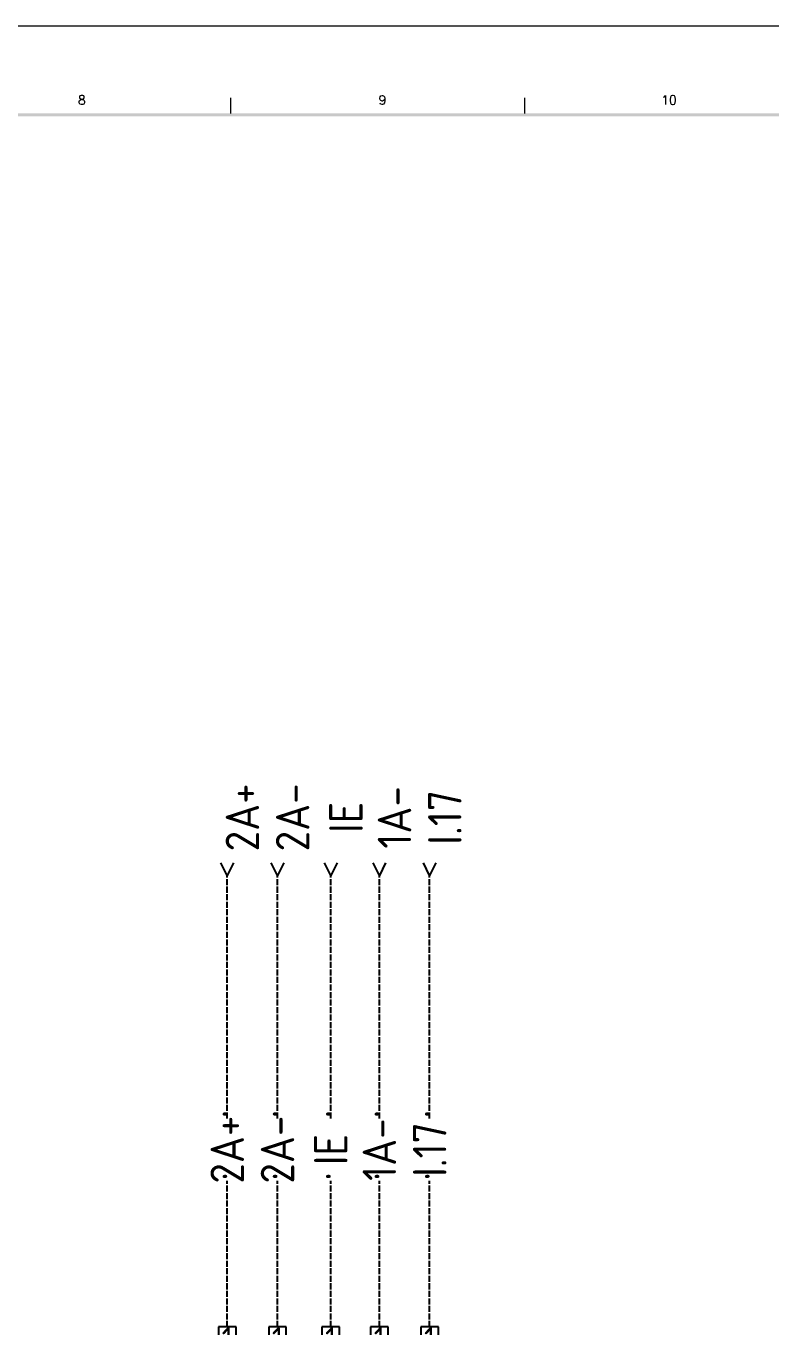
# Model space of a CAD drawing. Header units: millimetres. Extents: x 67033 to 212947, y 35102 to 335921.
# Drawn here: x 71582 to 73066, y 152131 to 154724 of the extents above; entities that cross this region are included whole.
import ezdxf
from ezdxf.enums import TextEntityAlignment as Align

# ---------------------------------------------------------------- set-up
doc = ezdxf.new("R2010")
doc.units = ezdxf.units.MM
doc.linetypes.add('ACAD_ISO02W100', pattern=[15, 12, -3])
for name, color, linetype in [('BORDER', 7, 'Continuous'), ('DESC', 1, 'Continuous'), ('MISC', 2, 'Continuous'), ('RED_2.5mm^2', 1, 'Continuous'), ('SYMS', 7, 'Continuous'), ('TAGS', 51, 'Continuous'), ('TERMS', 4, 'Continuous')]:
    doc.layers.add(name, color=color, linetype=linetype)
doc.styles.add('ROMANS', font='romans.shx', dxfattribs={"height": 0.3})
doc.styles.add('WD_IEC', font='isocp2.shx', dxfattribs={"width": 0.9, "height": 4})

# ---------------------------------------------------------------- blocks, each defined once
blk = doc.blocks.new('VSP1001')
for p, q in [((1.750000000000001, 5), (-1.75, 5)), ((-1.75, 5), (-1.750000000000001, -5)), ((1.75, -4.999999999999999), (1.750000000000001, 5)), ((1.75, -3.751203991528285e-16), (-1.75, -6.896881069723413e-17)), ((-1.750000000000001, -5), (1.75, -5))]:
    blk.add_line(p, q)
at = {"linetype": 'Continuous', "style": 'WD_IEC', "width": 0.9, "flags": 8}
blk.add_attdef('TERMDESC01', (-0.9999999999999997, 6), '', height=2, rotation=90, dxfattribs=at)
blk.add_attdef('X2WIRE01', text='', height=2, rotation=90, dxfattribs=at).set_placement((1, 6), align=Align.TOP_LEFT)
at = {"style": 'WD_IEC'}
for tag, p in [('INST', (-4, 5)), ('LOC', (-4, 2)), ('TAG1', (-4, -1)), ('DESC1', (-4, -4.100000000000023)), ('DESC2', (-4, -7.850000000000023)), ('DESC3', (-4, -11.60000000000002))]:
    blk.add_attdef(tag, text='', height=2.5, dxfattribs=at).set_placement(p, align=Align.RIGHT)
at = {"style": 'WD_IEC', "width": 0.9, "flags": 1}
for tag, p in [('X2TERM01', (0, 5)), ('ACE_FLAG', (-0.5, 4.5)), ('CAT', (-0.9562383609153038, 0.4782541102764668)), ('MFG', (-0.8792808014414852, 1.653432415145346)), ('ASSYCODE', (-1.033195986683207, -0.5781205251300108)), ('FAMILY', (-1.033195986683208, -1.655421944573277)), ('X8TERM02', (0, -5))]:
    blk.add_attdef(tag, p, '', height=0.25, dxfattribs=at)
at = {"style": 'WD_IEC'}
for tag, p in [('TERM01', (0, 2.5)), ('TERM02', (0, -2.5))]:
    blk.add_attdef(tag, text='', height=2, dxfattribs=at).set_placement(p, align=Align.MIDDLE_CENTER)
at = {"linetype": 'Continuous', "style": 'WD_IEC', "width": 0.9, "flags": 8}
blk.add_attdef('TERMDESC02', text='', height=2, rotation=90, dxfattribs=at).set_placement((-1.000000000000001, -6), align=Align.RIGHT)
blk.add_attdef('X8WIRE02', text='', height=2, rotation=90, dxfattribs=at).set_placement((0.9999999999999989, -6), align=Align.TOP_RIGHT)
blk = doc.blocks.new('VT0_LGENERIC')
at = {"style": 'WD_IEC'}
blk.add_attdef('COLOR', text='', height=2.5, rotation=90, dxfattribs=at).set_placement((0, 0), align=Align.MIDDLE_CENTER)
at = {"style": 'WD_IEC', "flags": 1}
for tag, p in [('X2TERM01', (0, 4)), ('X8TERM01', (0, -4))]:
    blk.add_attdef(tag, p, '', height=0.16, rotation=90, dxfattribs=at)
at = {"style": 'WD_IEC'}
for tag, p in [('X2_TINY_DOT_DONT_REMOVE', (0, 4)), ('X8_TINY_DOT_DONT_REMOVE', (0, -4))]:
    blk.add_attdef(tag, p, '', height=0.0001, rotation=90, dxfattribs=at)
blk = doc.blocks.new('HA1X2Y')
blk.add_lwpolyline([(1.25, 2.5), (0, 0), (-1.25, 2.5)])
at = {"style": 'WD_IEC', "flags": 8}
for tag, p in [('DESC1', (2.842170943040401e-14, 7.600000000000136)), ('DESC2', (2.842170943040401e-14, 3.750000000000114))]:
    blk.add_attdef(tag, text='', height=2.5, dxfattribs=at).set_placement(p, align=Align.CENTER)
at = {"style": 'WD_IEC', "flags": 1}
blk.add_attdef('X8TERM01', (2.842170943040401e-14, 5.684341886080801e-14), '', height=0.32, dxfattribs=at)

msp = doc.modelspace()

# ---------------------------------------------------------------- linework, layer by layer
at = {"layer": 'BORDER', "linetype": 'Continuous', "lineweight": 9}
for p, q in [((71989.74118012843, 154580.8483209099), (71989.74118012843, 154549.5625256406)), ((72575.232491597, 154580.8483209099), (72575.232491597, 154549.5625256406))]:
    msp.add_line(p, q, dxfattribs=at)
msp.add_lwpolyline([(67033.17732960463, 149414.2227021493), (74550.70699288779, 149414.2227021493), (74550.70699288779, 154723.8690992839), (67033.17732960463, 154723.8690992839)], close=True, dxfattribs=at)
at = {"layer": 'BORDER', "lineweight": 9}
msp.add_trace([(74366.12080079882, 154543.7523065191), (74372.3779598527, 154550.009465573), (67307.15150817734, 154543.7523065191), (67300.9166956137, 154550.009465573)], dxfattribs=at)
at = {"layer": 'RED_2.5mm^2', "linetype": 'ACAD_ISO02W100'}
for p, q in [((71983.062593529, 152546.4341654053), (71983.062593529, 153030.6310556382)), ((72083.1860707397, 152546.4341654053), (72083.1860707397, 153030.6310556382)), ((72286.14580569838, 152546.4341654053), (72286.14580569838, 153030.6310556382)), ((72386.2692829091, 152546.4341654053), (72386.2692829091, 153030.6310556382)), ((71983.062593529, 152130.7718797781), (71983.062593529, 152422.114181202)), ((72083.1860707397, 152130.7718797781), (72083.1860707397, 152422.114181202)), ((72286.14580569838, 152130.7718797781), (72286.14580569838, 152422.114181202)), ((72386.2692829091, 152130.7718797781), (72386.2692829091, 152422.114181202))]:
    msp.add_line(p, q, dxfattribs=at)
at = {"layer": 'RED_2.5mm^2', "color": 2, "linetype": 'ACAD_ISO02W100'}
for p, q in [((72189.2527647457, 152546.4341654053), (72189.2527647457, 153030.6310556382)), ((72189.2527647457, 152130.7718797781), (72189.2527647457, 152422.114181202))]:
    msp.add_line(p, q, dxfattribs=at)

# ---------------------------------------------------------------- block references
at = {"layer": 'SYMS', "linetype": 'ACAD_ISO02W100'}
ref = msp.add_blockref('HA1X2Y', (71983.062593529, 153030.6310556382), dxfattribs=dict(at, xscale=10.01234772107148, yscale=10.01234772107148, zscale=10.01234772107148))
ref.add_attrib('DESC1', '2A+', dxfattribs={"layer": 'DESC', "height": 66.7489848071432, "rotation": 90, "style": 'WD_IEC', "flags": 8}).set_placement((72046.62395915005, 153146.493963077), align=Align.CENTER)
ref = msp.add_blockref('HA1X2Y', (72083.1860707397, 153030.6310556382), dxfattribs=dict(at, xscale=10.01234772107148, yscale=10.01234772107148, zscale=10.01234772107148))
ref.add_attrib('DESC1', '2A-', dxfattribs={"layer": 'DESC', "height": 66.7489848071432, "rotation": 90, "style": 'WD_IEC', "flags": 8}).set_placement((72146.74743636078, 153146.493963077), align=Align.CENTER)
ref = msp.add_blockref('HA1X2Y', (72286.14580569838, 153030.6310556382), dxfattribs=dict(at, xscale=10.01234772107148, yscale=10.01234772107148, zscale=10.01234772107148))
ref.add_attrib('DESC1', '1A-', dxfattribs={"layer": 'DESC', "height": 66.7489848071432, "rotation": 90, "style": 'WD_IEC', "flags": 8}).set_placement((72349.70717131945, 153146.493963077), align=Align.CENTER)
ref = msp.add_blockref('HA1X2Y', (72386.2692829091, 153030.6310556382), dxfattribs=dict(at, xscale=10.01234772107148, yscale=10.01234772107148, zscale=10.01234772107148))
ref.add_attrib('DESC1', 'I.17', dxfattribs={"layer": 'DESC', "height": 66.7489848071432, "rotation": 90, "style": 'WD_IEC', "flags": 8}).set_placement((72449.83064853017, 153146.493963077), align=Align.CENTER)
ref = msp.add_blockref('HA1X2Y', (72189.2527647457, 153030.6310556382), dxfattribs=dict(at, xscale=10.01234772107148, yscale=10.01234772107148, zscale=10.01234772107148))
ref.add_attrib('DESC1', 'IE', dxfattribs={"layer": 'DESC', "height": 66.7489848071432, "rotation": 90, "style": 'WD_IEC', "flags": 8}).set_placement((72252.81413036677, 153146.493963077), align=Align.CENTER)
ref = msp.add_blockref('VT0_LGENERIC', (71983.062593529, 152484.2741733036), dxfattribs=dict(at, xscale=10.01234772107148, yscale=10.01234772107148, zscale=10.01234772107148))
ref.add_attrib('X8_TINY_DOT_DONT_REMOVE', '.', (71983.0625935487, 152422.1141812188), dxfattribs={"layer": 'MISC', "height": 66.7489848071432, "rotation": 90, "style": 'WD_IEC'})
ref.add_attrib('X2_TINY_DOT_DONT_REMOVE', '.', (71983.0625935487, 152546.4341654174), dxfattribs={"layer": 'MISC', "height": 66.7489848071432, "rotation": 90, "style": 'WD_IEC'})
ref.add_attrib('COLOR', '2A+', dxfattribs={"layer": 'MISC', "height": 66.7489848071432, "rotation": 90, "style": 'WD_IEC'}).set_placement((71983.062593529, 152484.2741733036), align=Align.MIDDLE_CENTER)
ref = msp.add_blockref('VT0_LGENERIC', (72083.1860707397, 152484.2741733036), dxfattribs=dict(at, xscale=10.01234772107148, yscale=10.01234772107148, zscale=10.01234772107148))
ref.add_attrib('X8_TINY_DOT_DONT_REMOVE', '.', (72083.18607075943, 152422.1141812188), dxfattribs={"layer": 'MISC', "height": 66.7489848071432, "rotation": 90, "style": 'WD_IEC'})
ref.add_attrib('X2_TINY_DOT_DONT_REMOVE', '.', (72083.18607075943, 152546.4341654174), dxfattribs={"layer": 'MISC', "height": 66.7489848071432, "rotation": 90, "style": 'WD_IEC'})
ref.add_attrib('COLOR', '2A-', dxfattribs={"layer": 'MISC', "height": 66.7489848071432, "rotation": 90, "style": 'WD_IEC'}).set_placement((72083.1860707397, 152484.2741733036), align=Align.MIDDLE_CENTER)
ref = msp.add_blockref('VT0_LGENERIC', (72189.2527647457, 152484.2741733036), dxfattribs=dict(at, xscale=10.01234772107148, yscale=10.01234772107148, zscale=10.01234772107148))
ref.add_attrib('X8_TINY_DOT_DONT_REMOVE', '.', (72189.25276476542, 152422.1141812188), dxfattribs={"layer": 'MISC', "height": 66.7489848071432, "rotation": 90, "style": 'WD_IEC'})
ref.add_attrib('X2_TINY_DOT_DONT_REMOVE', '.', (72189.25276476542, 152546.4341654174), dxfattribs={"layer": 'MISC', "height": 66.7489848071432, "rotation": 90, "style": 'WD_IEC'})
ref.add_attrib('COLOR', 'IE', dxfattribs={"layer": 'MISC', "height": 66.7489848071432, "rotation": 90, "style": 'WD_IEC'}).set_placement((72189.2527647457, 152484.2741733036), align=Align.MIDDLE_CENTER)
ref = msp.add_blockref('VT0_LGENERIC', (72286.14580569838, 152484.2741733036), dxfattribs=dict(at, xscale=10.01234772107148, yscale=10.01234772107148, zscale=10.01234772107148))
ref.add_attrib('X8_TINY_DOT_DONT_REMOVE', '.', (72286.1458057181, 152422.1141812188), dxfattribs={"layer": 'MISC', "height": 66.7489848071432, "rotation": 90, "style": 'WD_IEC'})
ref.add_attrib('X2_TINY_DOT_DONT_REMOVE', '.', (72286.1458057181, 152546.4341654174), dxfattribs={"layer": 'MISC', "height": 66.7489848071432, "rotation": 90, "style": 'WD_IEC'})
ref.add_attrib('COLOR', '1A-', dxfattribs={"layer": 'MISC', "height": 66.7489848071432, "rotation": 90, "style": 'WD_IEC'}).set_placement((72286.14580569838, 152484.2741733036), align=Align.MIDDLE_CENTER)
ref = msp.add_blockref('VT0_LGENERIC', (72386.2692829091, 152484.2741733036), dxfattribs=dict(at, xscale=10.01234772107148, yscale=10.01234772107148, zscale=10.01234772107148))
ref.add_attrib('X8_TINY_DOT_DONT_REMOVE', '.', (72386.26928292881, 152422.1141812188), dxfattribs={"layer": 'MISC', "height": 66.7489848071432, "rotation": 90, "style": 'WD_IEC'})
ref.add_attrib('X2_TINY_DOT_DONT_REMOVE', '.', (72386.26928292881, 152546.4341654174), dxfattribs={"layer": 'MISC', "height": 66.7489848071432, "rotation": 90, "style": 'WD_IEC'})
ref.add_attrib('COLOR', 'I.17', dxfattribs={"layer": 'MISC', "height": 66.7489848071432, "rotation": 90, "style": 'WD_IEC'}).set_placement((72386.2692829091, 152484.2741733036), align=Align.MIDDLE_CENTER)
ref = msp.add_blockref('VSP1001', (71983.062593529, 152080.7101411727), dxfattribs=dict(at, xscale=10.01234772107148, yscale=10.01234772107148, zscale=10.01234772107148))
ref.add_attrib('TAG1', '-TB1', dxfattribs={"layer": 'TAGS', "height": 50.0617386053574, "rotation": 90, "style": 'WD_IEC'}).set_placement((71960.14067198915, 152070.6977934516), align=Align.RIGHT)
ref.add_attrib('TERM01', '1', dxfattribs={"layer": 'TERMS', "height": 50.0617386053574, "style": 'WD_IEC'}).set_placement((71983.062593529, 152105.7410104754), align=Align.MIDDLE_CENTER)
ref.add_attrib('TERM02', '2', dxfattribs={"layer": 'TERMS', "height": 50.0617386053574, "style": 'WD_IEC'}).set_placement((71983.062593529, 152055.67927187), align=Align.MIDDLE_CENTER)
ref = msp.add_blockref('VSP1001', (72083.1860707397, 152080.7101411727), dxfattribs=dict(at, xscale=10.01234772107148, yscale=10.01234772107148, zscale=10.01234772107148))
ref.add_attrib('TAG1', '-TB1', dxfattribs={"layer": 'TAGS', "height": 50.0617386053574, "rotation": 90, "style": 'WD_IEC'}).set_placement((72060.26414919985, 152070.6977934516), align=Align.RIGHT)
ref.add_attrib('TERM01', '1', dxfattribs={"layer": 'TERMS', "height": 50.0617386053574, "style": 'WD_IEC'}).set_placement((72083.1860707397, 152105.7410104754), align=Align.MIDDLE_CENTER)
ref.add_attrib('TERM02', '2', dxfattribs={"layer": 'TERMS', "height": 50.0617386053574, "style": 'WD_IEC'}).set_placement((72083.1860707397, 152055.67927187), align=Align.MIDDLE_CENTER)
ref = msp.add_blockref('VSP1001', (72189.2527647457, 152080.7101411727), dxfattribs=dict(at, xscale=10.01234772107148, yscale=10.01234772107148, zscale=10.01234772107148))
ref.add_attrib('TAG1', '-TB1', dxfattribs={"layer": 'TAGS', "height": 50.0617386053574, "rotation": 90, "style": 'WD_IEC'}).set_placement((72166.33084320585, 152070.6977934516), align=Align.RIGHT)
ref.add_attrib('TERM01', '1', dxfattribs={"layer": 'TERMS', "height": 50.0617386053574, "style": 'WD_IEC'}).set_placement((72189.2527647457, 152105.7410104754), align=Align.MIDDLE_CENTER)
ref.add_attrib('TERM02', '2', dxfattribs={"layer": 'TERMS', "height": 50.0617386053574, "style": 'WD_IEC'}).set_placement((72189.2527647457, 152055.67927187), align=Align.MIDDLE_CENTER)
ref = msp.add_blockref('VSP1001', (72286.14580569838, 152080.7101411727), dxfattribs=dict(at, xscale=10.01234772107148, yscale=10.01234772107148, zscale=10.01234772107148))
ref.add_attrib('TAG1', '-TB1', dxfattribs={"layer": 'TAGS', "height": 50.0617386053574, "rotation": 90, "style": 'WD_IEC'}).set_placement((72263.22388415853, 152070.6977934516), align=Align.RIGHT)
ref.add_attrib('TERM01', '1', dxfattribs={"layer": 'TERMS', "height": 50.0617386053574, "style": 'WD_IEC'}).set_placement((72286.14580569838, 152105.7410104754), align=Align.MIDDLE_CENTER)
ref.add_attrib('TERM02', '2', dxfattribs={"layer": 'TERMS', "height": 50.0617386053574, "style": 'WD_IEC'}).set_placement((72286.14580569838, 152055.67927187), align=Align.MIDDLE_CENTER)
ref = msp.add_blockref('VSP1001', (72386.2692829091, 152080.7101411727), dxfattribs=dict(at, xscale=10.01234772107148, yscale=10.01234772107148, zscale=10.01234772107148))
ref.add_attrib('TAG1', '-TB1', dxfattribs={"layer": 'TAGS', "height": 50.0617386053574, "rotation": 90, "style": 'WD_IEC'}).set_placement((72363.34736136925, 152070.6977934516), align=Align.RIGHT)
ref.add_attrib('TERM01', '1', dxfattribs={"layer": 'TERMS', "height": 50.0617386053574, "style": 'WD_IEC'}).set_placement((72386.2692829091, 152105.7410104754), align=Align.MIDDLE_CENTER)
ref.add_attrib('TERM02', '2', dxfattribs={"layer": 'TERMS', "height": 50.0617386053574, "style": 'WD_IEC'}).set_placement((72386.2692829091, 152055.67927187), align=Align.MIDDLE_CENTER)

# ---------------------------------------------------------------- texts
at = {"layer": 'BORDER', "linetype": 'Continuous', "lineweight": 9, "style": 'ROMANS'}
for s, p in [('8', (71685.82202608371, 154567.4401229373)), ('9', (72284.72153552479, 154567.4401229373)), ('10', (72847.86585037241, 154567.4401229373))]:
    msp.add_text(s, height=17.87759729674944, dxfattribs=at).set_placement(p)

doc.saveas('drawing.dxf')
